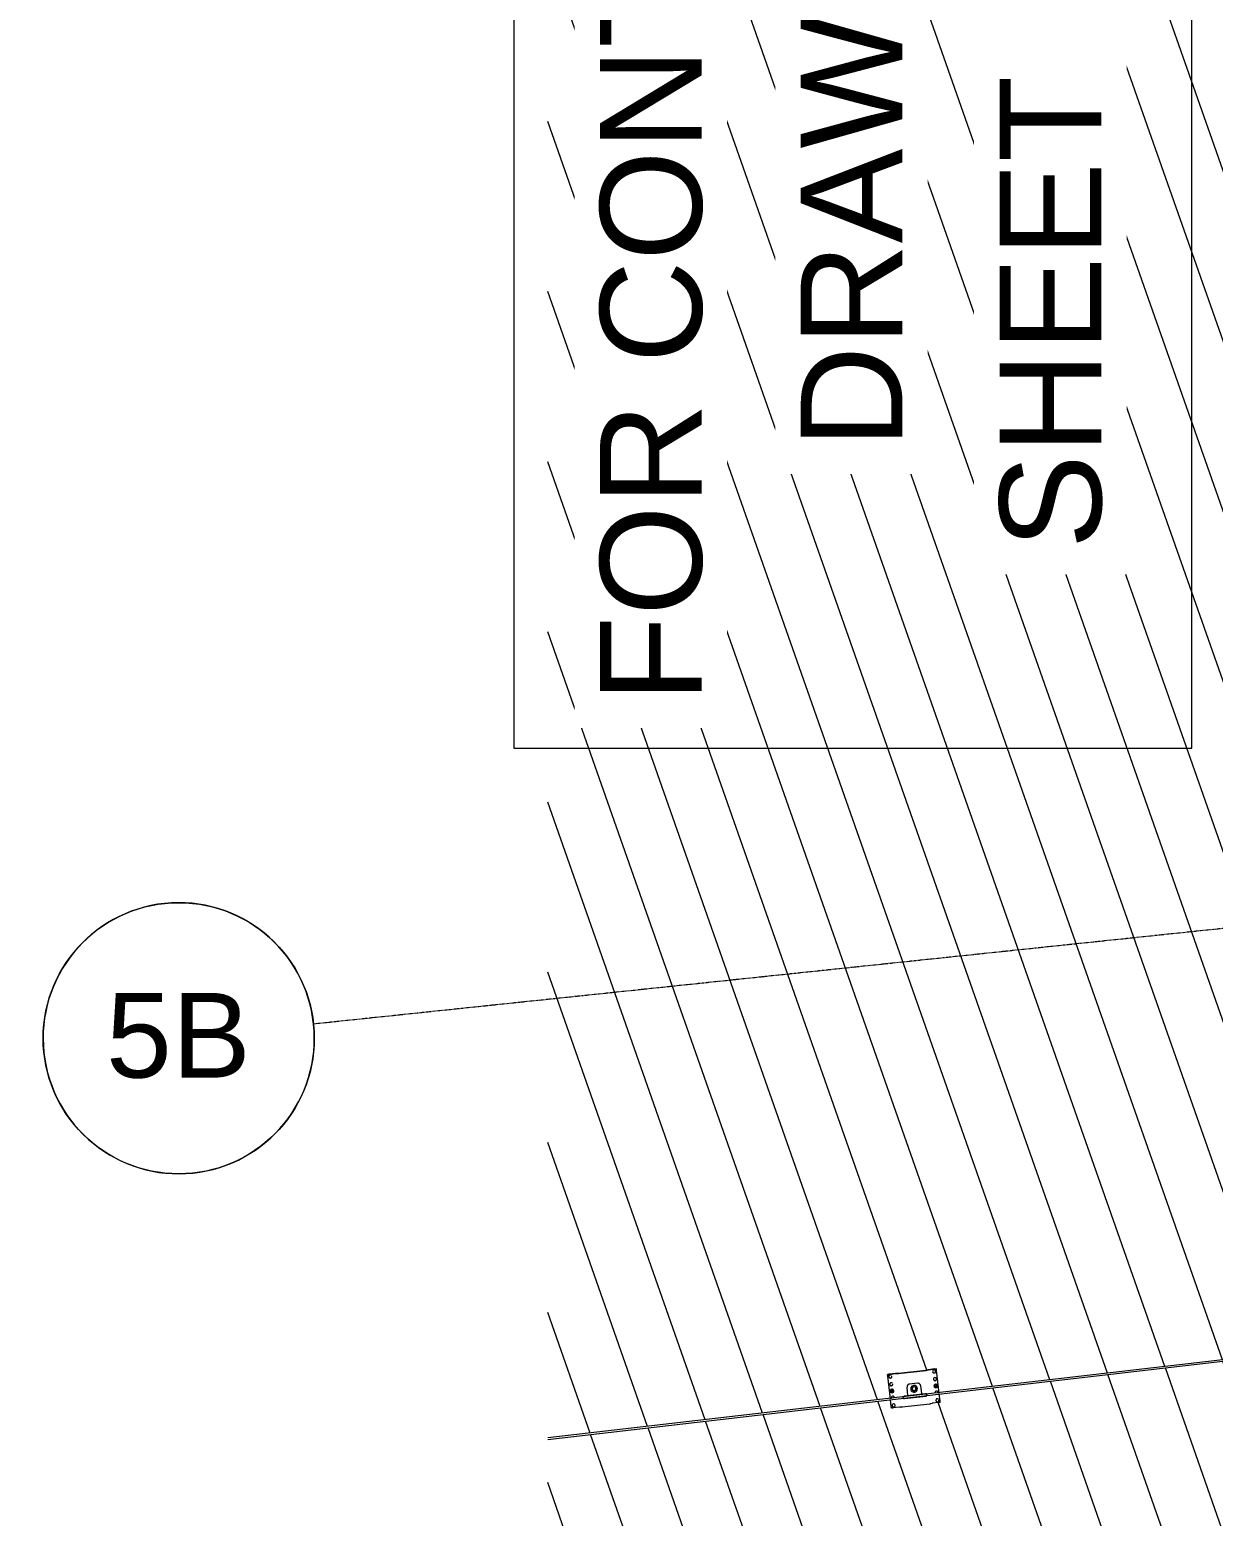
# Model space of a CAD drawing. Header units: millimetres. Extents: x -2355779 to -2216356, y 3874558 to 4068437.
# Drawn here: x -2355620 to -2348636, y 3975290 to 3984063 of the extents above; entities that cross this region are included whole.
import ezdxf

# ---------------------------------------------------------------- set-up
doc = ezdxf.new("R2010")
doc.units = ezdxf.units.MM
doc.linetypes.add('Grid Line', pattern=[21, 12, -3, 3, -3])
for name, color, linetype, lineweight in [('A-ROOF-PATT', 132, 'Continuous', 5), ('G-ANNO-SYMB', 111, 'Continuous', 5), ('Q-SPCQ', 91, 'Continuous', 5), ('S-GRID', 1, 'Continuous', 5), ('S-GRID-IDEN', 1, 'Continuous', 5)]:
    doc.layers.add(name, color=color, linetype=linetype, lineweight=lineweight)
doc.styles.add('Arial', font='arial.ttf', dxfattribs={"height": 500})
doc.styles.add('Arial_2', font='arial.ttf', dxfattribs={"height": 3})

# ---------------------------------------------------------------- blocks, each defined once
blk = doc.blocks.new('Static Line_Sayfa_Metal Deck_Pan Mount - Up to 15 _ pitch - Max 2 Users-1848369-GA - Part B 6m')
at = {"layer": 'Q-SPCQ'}
for p, q in [((-2348375.7, 3976235.9), (-2352562.9, 3975751.6)), ((-2352562.9, 3975743.6), (-2348375.7, 3976227.9)), ((-2350495.1, 3976131.6), (-2350330.4, 3976150.6)), ((-2350332, 3976150.5), (-2350493.6, 3976131.8)), ((-2350319.4, 3976154.5), (-2350331, 3976150.7)), ((-2350329.4, 3976150.7), (-2350317.9, 3976154.6)), ((-2350269.6, 3976160.5), (-2350319.3, 3976154.7)), ((-2350319.3, 3976154.6), (-2350269.6, 3976160.3)), ((-2350279.5, 3976159.2), (-2350318.5, 3976154.6)), ((-2350316.9, 3976154.7), (-2350279.5, 3976159.1)), ((-2350274.3, 3976147.3), (-2350274.3, 3976147.3)), ((-2350269.6, 3976160.3), (-2350269.6, 3976160.5)), ((-2350268.4, 3976150.3), (-2350269.6, 3976160.3)), ((-2350268.9, 3976152.4), (-2350269, 3976152.5)), ((-2350253, 3976016.1), (-2350268.4, 3976150.3)), ((-2350508, 3976132.9), (-2350557.7, 3976127.1)), ((-2350557.7, 3976127), (-2350508, 3976132.7)), ((-2350556.5, 3976117), (-2350557.7, 3976127)), ((-2350541.2, 3975983.7), (-2350556.5, 3976117)), ((-2350549.6, 3976111.5), (-2350549.6, 3976111.4)), ((-2350508.8, 3976132.6), (-2350547.7, 3976128.1)), ((-2350547.7, 3976128), (-2350510.3, 3976132.4)), ((-2350544.4, 3976066.1), (-2350544.3, 3976066)), ((-2350532.6, 3976117.4), (-2350532.6, 3976117.4)), ((-2350527.4, 3976072), (-2350527.4, 3976072.1)), ((-2350509.3, 3976132.4), (-2350496, 3976131.5)), ((-2350508, 3976132.7), (-2350508, 3976132.9)), ((-2350494.5, 3976131.8), (-2350507.8, 3976132.7)), ((-2350379.9, 3976074.5), (-2350429.6, 3976068.8)), ((-2350379.9, 3976074.4), (-2350429.5, 3976068.6)), ((-2350364, 3976064.4), (-2350364, 3976064.6)), ((-2350363.2, 3976061.2), (-2350357.6, 3976012.1)), ((-2350291.3, 3976141.3), (-2350291.3, 3976141.3)), ((-2350286.1, 3976096), (-2350286.1, 3976095.9)), ((-2350273.7, 3976065.1), (-2350278.2, 3976061.6)), ((-2350278.2, 3976061.6), (-2350277.5, 3976056.1)), ((-2350273.6, 3976064.8), (-2350278.1, 3976061.4)), ((-2350278.1, 3976061.4), (-2350277.5, 3976055.8)), ((-2350277.5, 3976055.8), (-2350272.3, 3976053.6)), ((-2350268.6, 3976062.8), (-2350273.7, 3976065.1)), ((-2350273.6, 3976064.8), (-2350273.7, 3976065)), ((-2350268.5, 3976062.5), (-2350273.6, 3976064.8)), ((-2350272.3, 3976053.6), (-2350267.8, 3976056.9)), ((-2350269.1, 3976101.9), (-2350269.1, 3976101.9)), ((-2350267.8, 3976056.9), (-2350268.5, 3976062.5)), ((-2350535.9, 3975938.4), (-2350540.6, 3975979.3)), ((-2350536.5, 3976031.8), (-2350532, 3976035.2)), ((-2350535.8, 3976026.2), (-2350536.5, 3976031.8)), ((-2350531.9, 3976034.9), (-2350536.4, 3976031.5)), ((-2350536.4, 3976031.5), (-2350535.7, 3976025.9)), ((-2350535.7, 3976025.9), (-2350530.6, 3976023.7)), ((-2350535.2, 3975986.7), (-2350535.1, 3975986.3)), ((-2350535.2, 3975986.7), (-2350535.2, 3975986.7)), ((-2350531.9, 3976034.9), (-2350532, 3976035.2)), ((-2350532, 3976035.2), (-2350526.8, 3976032.9)), ((-2350526.7, 3976032.6), (-2350531.9, 3976034.9)), ((-2350530.6, 3976023.7), (-2350526.1, 3976027)), ((-2350526.1, 3976027), (-2350526.7, 3976032.6)), ((-2350518.2, 3975992.6), (-2350518.3, 3975992.7)), ((-2350461.4, 3975996.9), (-2350465.5, 3975995.4)), ((-2350464.3, 3975985.1), (-2350459.9, 3975984.6)), ((-2350459.1, 3975997.5), (-2350461.4, 3975996.9)), ((-2350457.6, 3975984.6), (-2350459.9, 3975984.6)), ((-2350333.1, 3976012), (-2350459.1, 3975997.5)), ((-2350457.6, 3975984.6), (-2350331.7, 3975999.1)), ((-2350437.1, 3976002.9), (-2350442.7, 3976052)), ((-2350420, 3976035.1), (-2350420, 3976035)), ((-2350412.3, 3976037.7), (-2350412.2, 3976037.3)), ((-2350410.2, 3976037.9), (-2350410.2, 3976037.8)), ((-2350391.9, 3976044.3), (-2350391.9, 3976044.3)), ((-2350390, 3976045.1), (-2350390.1, 3976045.5)), ((-2350382.5, 3976048.2), (-2350382.5, 3976048.3)), ((-2350333.1, 3976012), (-2350330.8, 3976012)), ((-2350331.7, 3975999.1), (-2350329.4, 3975999.7)), ((-2350326.4, 3976011.5), (-2350330.8, 3976012)), ((-2350329.4, 3975999.7), (-2350325.3, 3976001.2)), ((-2350277, 3976016.6), (-2350276.9, 3976016.5)), ((-2350276.9, 3976016.5), (-2350276.8, 3976016.2)), ((-2350271.8, 3975971.2), (-2350271.7, 3975971.1)), ((-2350260, 3976022.5), (-2350260, 3976022.6)), ((-2350254.7, 3975977.1), (-2350254.8, 3975977.2)), ((-2350247.9, 3975971.7), (-2350252.6, 3976012.6)), ((-2350246.8, 3975961.9), (-2350247.9, 3975971.7)), ((-2350534.8, 3975928.6), (-2350536, 3975938.4)), ((-2350535.5, 3975936.3), (-2350535.4, 3975936.2)), ((-2350525.6, 3975929.6), (-2350534.8, 3975928.6)), ((-2350530, 3975941.3), (-2350530, 3975941.3)), ((-2350487.4, 3975933.9), (-2350524.9, 3975929.6)), ((-2350513, 3975947.2), (-2350513, 3975947.3)), ((-2350473.2, 3975933.1), (-2350486.5, 3975934)), ((-2350307.6, 3975952.2), (-2350472.2, 3975933.1)), ((-2350295, 3975956.1), (-2350306.6, 3975952.3)), ((-2350256.7, 3975960.6), (-2350294.1, 3975956.3)), ((-2350246.8, 3975961.9), (-2350255.9, 3975960.8))]:
    blk.add_line(p, q, dxfattribs=at)
at = {"layer": 'Q-SPCQ', "flags": 128}
for points in [[(-2350281.8, 3976135.3), (-2350281.4, 3976135.4), (-2350281.1, 3976135.4), (-2350280.7, 3976135.5), (-2350280.4, 3976135.6), (-2350280, 3976135.7), (-2350279.7, 3976135.8), (-2350279.4, 3976136), (-2350279, 3976136.1), (-2350278.7, 3976136.3), (-2350278.4, 3976136.4), (-2350278.1, 3976136.6), (-2350277.8, 3976136.8), (-2350277.5, 3976137), (-2350277.2, 3976137.2), (-2350276.9, 3976137.5), (-2350276.6, 3976137.7), (-2350276.4, 3976138), (-2350276.1, 3976138.2), (-2350275.9, 3976138.5), (-2350275.7, 3976138.8), (-2350275.5, 3976139.1), (-2350275.3, 3976139.4), (-2350275.1, 3976139.7), (-2350274.9, 3976140), (-2350274.7, 3976140.3), (-2350274.6, 3976140.6), (-2350274.4, 3976141), (-2350274.3, 3976141.3), (-2350274.2, 3976141.6), (-2350274.1, 3976142), (-2350274, 3976142.3), (-2350274, 3976142.7), (-2350273.9, 3976143), (-2350273.9, 3976143.4), (-2350273.8, 3976143.8), (-2350273.8, 3976144.1), (-2350273.8, 3976144.5), (-2350273.8, 3976144.8), (-2350273.9, 3976145.2), (-2350273.9, 3976145.6), (-2350274, 3976145.9), (-2350274, 3976146.3), (-2350274.1, 3976146.6), (-2350274.2, 3976147), (-2350274.3, 3976147.3)], [(-2350549.6, 3976111.4), (-2350549.4, 3976111.1), (-2350549.3, 3976110.7), (-2350549.1, 3976110.4), (-2350549, 3976110.1), (-2350548.8, 3976109.8), (-2350548.6, 3976109.5), (-2350548.4, 3976109.2), (-2350548.2, 3976108.9), (-2350548, 3976108.6), (-2350547.7, 3976108.3), (-2350547.5, 3976108.1), (-2350547.2, 3976107.8), (-2350547, 3976107.6), (-2350546.7, 3976107.4), (-2350546.4, 3976107.1), (-2350546.1, 3976106.9), (-2350545.8, 3976106.7), (-2350545.5, 3976106.6), (-2350545.2, 3976106.4), (-2350544.8, 3976106.2), (-2350544.5, 3976106.1), (-2350544.2, 3976106), (-2350543.8, 3976105.8), (-2350543.5, 3976105.7), (-2350543.1, 3976105.6), (-2350542.8, 3976105.6), (-2350542.4, 3976105.5), (-2350542.1, 3976105.5), (-2350541.7, 3976105.4), (-2350541.4, 3976105.4), (-2350541, 3976105.4), (-2350540.6, 3976105.4), (-2350540.3, 3976105.4), (-2350540, 3976105.5)], [(-2350544.3, 3976066), (-2350544.2, 3976065.7), (-2350544.1, 3976065.4), (-2350543.9, 3976065), (-2350543.8, 3976064.7), (-2350543.6, 3976064.4), (-2350543.4, 3976064.1), (-2350543.2, 3976063.8), (-2350543, 3976063.5), (-2350542.7, 3976063.2), (-2350542.5, 3976063), (-2350542.3, 3976062.7), (-2350542, 3976062.5), (-2350541.7, 3976062.2), (-2350541.5, 3976062), (-2350541.2, 3976061.8), (-2350540.9, 3976061.6), (-2350540.6, 3976061.4), (-2350540.3, 3976061.2), (-2350539.9, 3976061), (-2350539.6, 3976060.9), (-2350539.3, 3976060.7), (-2350539, 3976060.6), (-2350538.6, 3976060.5), (-2350538.3, 3976060.4), (-2350537.9, 3976060.3), (-2350537.6, 3976060.2), (-2350537.2, 3976060.1), (-2350536.9, 3976060.1), (-2350536.5, 3976060), (-2350536.1, 3976060), (-2350535.8, 3976060), (-2350535.4, 3976060), (-2350535.1, 3976060.1), (-2350534.8, 3976060.1)], [(-2350540, 3976105.5), (-2350539.7, 3976105.5), (-2350539.3, 3976105.6), (-2350539, 3976105.7), (-2350538.6, 3976105.7), (-2350538.3, 3976105.8), (-2350537.9, 3976106), (-2350537.6, 3976106.1), (-2350537.3, 3976106.2), (-2350537, 3976106.4), (-2350536.6, 3976106.6), (-2350536.3, 3976106.8), (-2350536, 3976106.9), (-2350535.7, 3976107.2), (-2350535.5, 3976107.4), (-2350535.2, 3976107.6), (-2350534.9, 3976107.8), (-2350534.7, 3976108.1), (-2350534.4, 3976108.4), (-2350534.2, 3976108.6), (-2350533.9, 3976108.9), (-2350533.7, 3976109.2), (-2350533.5, 3976109.5), (-2350533.3, 3976109.8), (-2350533.2, 3976110.1), (-2350533, 3976110.4), (-2350532.8, 3976110.8), (-2350532.7, 3976111.1), (-2350532.6, 3976111.4), (-2350532.5, 3976111.8), (-2350532.4, 3976112.1), (-2350532.3, 3976112.5), (-2350532.2, 3976112.8), (-2350532.2, 3976113.2), (-2350532.1, 3976113.5), (-2350532.1, 3976113.9), (-2350532.1, 3976114.3), (-2350532.1, 3976114.6), (-2350532.1, 3976115), (-2350532.1, 3976115.3), (-2350532.2, 3976115.7), (-2350532.2, 3976116), (-2350532.3, 3976116.4), (-2350532.4, 3976116.7), (-2350532.5, 3976117.1), (-2350532.6, 3976117.4)], [(-2350534.8, 3976060.1), (-2350534.5, 3976060.1), (-2350534.1, 3976060.2), (-2350533.8, 3976060.3), (-2350533.4, 3976060.4), (-2350533.1, 3976060.5), (-2350532.7, 3976060.6), (-2350532.4, 3976060.7), (-2350532.1, 3976060.9), (-2350531.7, 3976061), (-2350531.4, 3976061.2), (-2350531.1, 3976061.4), (-2350530.8, 3976061.6), (-2350530.5, 3976061.8), (-2350530.2, 3976062), (-2350530, 3976062.2), (-2350529.7, 3976062.5), (-2350529.4, 3976062.7), (-2350529.2, 3976063), (-2350528.9, 3976063.3), (-2350528.7, 3976063.5), (-2350528.5, 3976063.8), (-2350528.3, 3976064.1), (-2350528.1, 3976064.4), (-2350527.9, 3976064.7), (-2350527.8, 3976065.1), (-2350527.6, 3976065.4), (-2350527.5, 3976065.7), (-2350527.4, 3976066.1), (-2350527.2, 3976066.4), (-2350527.1, 3976066.7), (-2350527.1, 3976067.1), (-2350527, 3976067.4), (-2350526.9, 3976067.8), (-2350526.9, 3976068.2), (-2350526.9, 3976068.5), (-2350526.9, 3976068.9), (-2350526.9, 3976069.2), (-2350526.9, 3976069.6), (-2350526.9, 3976070), (-2350526.9, 3976070.3), (-2350527, 3976070.7), (-2350527.1, 3976071), (-2350527.2, 3976071.4), (-2350527.3, 3976071.7), (-2350527.4, 3976072)], [(-2350291.3, 3976141.3), (-2350291.2, 3976140.9), (-2350291, 3976140.6), (-2350290.9, 3976140.3), (-2350290.7, 3976140), (-2350290.5, 3976139.7), (-2350290.3, 3976139.4), (-2350290.1, 3976139.1), (-2350289.9, 3976138.8), (-2350289.7, 3976138.5), (-2350289.5, 3976138.2), (-2350289.2, 3976138), (-2350289, 3976137.7), (-2350288.7, 3976137.5), (-2350288.4, 3976137.2), (-2350288.1, 3976137), (-2350287.8, 3976136.8), (-2350287.5, 3976136.6), (-2350287.2, 3976136.4), (-2350286.9, 3976136.3), (-2350286.6, 3976136.1), (-2350286.3, 3976136), (-2350285.9, 3976135.8), (-2350285.6, 3976135.7), (-2350285.2, 3976135.6), (-2350284.9, 3976135.5), (-2350284.5, 3976135.4), (-2350284.2, 3976135.4), (-2350283.8, 3976135.3), (-2350283.5, 3976135.3), (-2350283.1, 3976135.3), (-2350282.7, 3976135.3), (-2350282.4, 3976135.3), (-2350282, 3976135.3), (-2350281.8, 3976135.3)], [(-2350286.1, 3976095.9), (-2350286, 3976095.6), (-2350285.8, 3976095.2), (-2350285.7, 3976094.9), (-2350285.5, 3976094.6), (-2350285.3, 3976094.3), (-2350285.1, 3976094), (-2350284.9, 3976093.7), (-2350284.7, 3976093.4), (-2350284.5, 3976093.1), (-2350284.2, 3976092.8), (-2350284, 3976092.6), (-2350283.7, 3976092.3), (-2350283.5, 3976092.1), (-2350283.2, 3976091.9), (-2350282.9, 3976091.6), (-2350282.6, 3976091.4), (-2350282.3, 3976091.2), (-2350282, 3976091), (-2350281.7, 3976090.9), (-2350281.4, 3976090.7), (-2350281, 3976090.6), (-2350280.7, 3976090.4), (-2350280.4, 3976090.3), (-2350280, 3976090.2), (-2350279.7, 3976090.1), (-2350279.3, 3976090.1), (-2350279, 3976090), (-2350278.6, 3976089.9), (-2350278.2, 3976089.9), (-2350277.9, 3976089.9), (-2350277.5, 3976089.9), (-2350277.2, 3976089.9), (-2350276.8, 3976089.9), (-2350276.6, 3976090)], [(-2350276.6, 3976090), (-2350276.2, 3976090), (-2350275.8, 3976090.1), (-2350275.5, 3976090.1), (-2350275.2, 3976090.2), (-2350274.8, 3976090.3), (-2350274.5, 3976090.5), (-2350274.1, 3976090.6), (-2350273.8, 3976090.7), (-2350273.5, 3976090.9), (-2350273.2, 3976091.1), (-2350272.9, 3976091.2), (-2350272.6, 3976091.4), (-2350272.3, 3976091.6), (-2350272, 3976091.9), (-2350271.7, 3976092.1), (-2350271.4, 3976092.3), (-2350271.2, 3976092.6), (-2350270.9, 3976092.8), (-2350270.7, 3976093.1), (-2350270.5, 3976093.4), (-2350270.2, 3976093.7), (-2350270, 3976094), (-2350269.9, 3976094.3), (-2350269.7, 3976094.6), (-2350269.5, 3976094.9), (-2350269.4, 3976095.3), (-2350269.2, 3976095.6), (-2350269.1, 3976095.9), (-2350269, 3976096.3), (-2350268.9, 3976096.6), (-2350268.8, 3976097), (-2350268.7, 3976097.3), (-2350268.7, 3976097.7), (-2350268.6, 3976098), (-2350268.6, 3976098.4), (-2350268.6, 3976098.7), (-2350268.6, 3976099.1), (-2350268.6, 3976099.5), (-2350268.6, 3976099.8), (-2350268.7, 3976100.2), (-2350268.7, 3976100.5), (-2350268.8, 3976100.9), (-2350268.9, 3976101.2), (-2350269, 3976101.6), (-2350269.1, 3976101.9)], [(-2350517.9, 3975988.1), (-2350517.8, 3975988.4), (-2350517.8, 3975988.8), (-2350517.7, 3975989.1), (-2350517.7, 3975989.5), (-2350517.7, 3975989.9), (-2350517.7, 3975990.2), (-2350517.8, 3975990.6), (-2350517.8, 3975990.9), (-2350517.9, 3975991.3), (-2350517.9, 3975991.6), (-2350518, 3975992), (-2350518.1, 3975992.3), (-2350518.2, 3975992.6)], [(-2350412.2, 3976037.3), (-2350412, 3976036.9), (-2350411.8, 3976036.4), (-2350411.6, 3976036), (-2350411.4, 3976035.6), (-2350411.2, 3976035.2), (-2350410.9, 3976034.8), (-2350410.7, 3976034.4), (-2350410.4, 3976034), (-2350410.1, 3976033.7), (-2350409.8, 3976033.3), (-2350409.4, 3976033), (-2350409.1, 3976032.6), (-2350408.8, 3976032.3), (-2350408.4, 3976032), (-2350408, 3976031.7), (-2350407.6, 3976031.5), (-2350407.2, 3976031.2), (-2350406.8, 3976031), (-2350406.4, 3976030.7), (-2350406, 3976030.5), (-2350405.6, 3976030.4), (-2350405.1, 3976030.2), (-2350404.7, 3976030), (-2350404.2, 3976029.9), (-2350403.8, 3976029.8), (-2350403.3, 3976029.7), (-2350402.9, 3976029.6), (-2350402.4, 3976029.5), (-2350401.9, 3976029.5), (-2350401.5, 3976029.5), (-2350401, 3976029.5), (-2350400.5, 3976029.5), (-2350400.1, 3976029.5), (-2350399.7, 3976029.5)], [(-2350410.2, 3976037.8), (-2350410, 3976037.5), (-2350409.9, 3976037.1), (-2350409.7, 3976036.8), (-2350409.5, 3976036.4), (-2350409.4, 3976036.1), (-2350409.1, 3976035.7), (-2350408.9, 3976035.4), (-2350408.7, 3976035.1), (-2350408.5, 3976034.8), (-2350408.2, 3976034.5), (-2350407.9, 3976034.2), (-2350407.6, 3976034), (-2350407.4, 3976033.7), (-2350407.1, 3976033.4), (-2350406.8, 3976033.2), (-2350406.4, 3976033), (-2350406.1, 3976032.8), (-2350405.8, 3976032.6), (-2350405.4, 3976032.4), (-2350405.1, 3976032.2), (-2350404.7, 3976032.1), (-2350404.4, 3976031.9), (-2350404, 3976031.8), (-2350403.6, 3976031.7), (-2350403.3, 3976031.6), (-2350402.9, 3976031.5), (-2350402.5, 3976031.5), (-2350402.1, 3976031.4), (-2350401.7, 3976031.4), (-2350401.3, 3976031.3), (-2350400.9, 3976031.3), (-2350400.6, 3976031.4), (-2350400.2, 3976031.4), (-2350399.9, 3976031.4)], [(-2350399.9, 3976031.4), (-2350399.5, 3976031.5), (-2350399.1, 3976031.5), (-2350398.8, 3976031.6), (-2350398.4, 3976031.7), (-2350398, 3976031.8), (-2350397.7, 3976031.9), (-2350397.3, 3976032.1), (-2350396.9, 3976032.2), (-2350396.6, 3976032.4), (-2350396.2, 3976032.6), (-2350395.9, 3976032.8), (-2350395.6, 3976033), (-2350395.3, 3976033.2), (-2350395, 3976033.5), (-2350394.7, 3976033.7), (-2350394.4, 3976034), (-2350394.1, 3976034.2), (-2350393.8, 3976034.5), (-2350393.6, 3976034.8), (-2350393.3, 3976035.1), (-2350393.1, 3976035.4), (-2350392.9, 3976035.8), (-2350392.7, 3976036.1), (-2350392.5, 3976036.4), (-2350392.3, 3976036.8), (-2350392.2, 3976037.1), (-2350392, 3976037.5), (-2350391.9, 3976037.8), (-2350391.7, 3976038.2), (-2350391.6, 3976038.6), (-2350391.5, 3976039), (-2350391.5, 3976039.3), (-2350391.4, 3976039.7), (-2350391.4, 3976040.1), (-2350391.3, 3976040.5), (-2350391.3, 3976040.9), (-2350391.3, 3976041.3), (-2350391.3, 3976041.7), (-2350391.4, 3976042), (-2350391.4, 3976042.4), (-2350391.5, 3976042.8), (-2350391.6, 3976043.2), (-2350391.7, 3976043.6), (-2350391.8, 3976043.9), (-2350391.9, 3976044.3)], [(-2350399.7, 3976029.5), (-2350399.3, 3976029.6), (-2350398.8, 3976029.7), (-2350398.3, 3976029.8), (-2350397.9, 3976029.9), (-2350397.4, 3976030), (-2350397, 3976030.2), (-2350396.6, 3976030.4), (-2350396.1, 3976030.6), (-2350395.7, 3976030.8), (-2350395.3, 3976031), (-2350394.9, 3976031.2), (-2350394.5, 3976031.5), (-2350394.1, 3976031.8), (-2350393.7, 3976032), (-2350393.4, 3976032.3), (-2350393, 3976032.7), (-2350392.7, 3976033), (-2350392.4, 3976033.3), (-2350392.1, 3976033.7), (-2350391.8, 3976034), (-2350391.5, 3976034.4), (-2350391.2, 3976034.8), (-2350391, 3976035.2), (-2350390.7, 3976035.6), (-2350390.5, 3976036), (-2350390.3, 3976036.5), (-2350390.2, 3976036.9), (-2350390, 3976037.3), (-2350389.8, 3976037.8), (-2350389.7, 3976038.2), (-2350389.6, 3976038.7), (-2350389.5, 3976039.1), (-2350389.4, 3976039.6), (-2350389.4, 3976040.1), (-2350389.3, 3976040.5), (-2350389.3, 3976041), (-2350389.3, 3976041.5), (-2350389.4, 3976042), (-2350389.4, 3976042.4), (-2350389.5, 3976042.9), (-2350389.5, 3976043.4), (-2350389.6, 3976043.8), (-2350389.7, 3976044.3), (-2350389.9, 3976044.7), (-2350390, 3976045.1)], [(-2350271.7, 3975971.1), (-2350271.6, 3975970.8), (-2350271.5, 3975970.5), (-2350271.3, 3975970.2), (-2350271.1, 3975969.8), (-2350271, 3975969.5), (-2350270.8, 3975969.2), (-2350270.6, 3975968.9), (-2350270.4, 3975968.6), (-2350270.1, 3975968.4), (-2350269.9, 3975968.1), (-2350269.6, 3975967.8), (-2350269.4, 3975967.6), (-2350269.1, 3975967.3), (-2350268.8, 3975967.1), (-2350268.6, 3975966.9), (-2350268.3, 3975966.7), (-2350268, 3975966.5), (-2350267.7, 3975966.3), (-2350267.3, 3975966.1), (-2350267, 3975966), (-2350266.7, 3975965.8), (-2350266.3, 3975965.7), (-2350266, 3975965.6), (-2350265.7, 3975965.5), (-2350265.3, 3975965.4), (-2350265, 3975965.3), (-2350264.6, 3975965.2), (-2350264.3, 3975965.2), (-2350263.9, 3975965.2), (-2350263.5, 3975965.1), (-2350263.2, 3975965.1), (-2350262.8, 3975965.2), (-2350262.5, 3975965.2), (-2350262.2, 3975965.2)], [(-2350262.2, 3975965.2), (-2350261.9, 3975965.2), (-2350261.5, 3975965.3), (-2350261.1, 3975965.4), (-2350260.8, 3975965.5), (-2350260.5, 3975965.6), (-2350260.1, 3975965.7), (-2350259.8, 3975965.8), (-2350259.4, 3975966), (-2350259.1, 3975966.1), (-2350258.8, 3975966.3), (-2350258.5, 3975966.5), (-2350258.2, 3975966.7), (-2350257.9, 3975966.9), (-2350257.6, 3975967.1), (-2350257.3, 3975967.3), (-2350257.1, 3975967.6), (-2350256.8, 3975967.8), (-2350256.6, 3975968.1), (-2350256.3, 3975968.4), (-2350256.1, 3975968.6), (-2350255.9, 3975968.9), (-2350255.7, 3975969.2), (-2350255.5, 3975969.5), (-2350255.3, 3975969.9), (-2350255.2, 3975970.2), (-2350255, 3975970.5), (-2350254.9, 3975970.8), (-2350254.7, 3975971.2), (-2350254.6, 3975971.5), (-2350254.5, 3975971.9), (-2350254.4, 3975972.2), (-2350254.4, 3975972.6), (-2350254.3, 3975972.9), (-2350254.3, 3975973.3), (-2350254.3, 3975973.6), (-2350254.2, 3975974), (-2350254.2, 3975974.4), (-2350254.3, 3975974.7), (-2350254.3, 3975975.1), (-2350254.3, 3975975.4), (-2350254.4, 3975975.8), (-2350254.5, 3975976.1), (-2350254.5, 3975976.5), (-2350254.7, 3975976.8), (-2350254.7, 3975977.1)], [(-2350259.6, 3976017.9), (-2350259.5, 3976018.3), (-2350259.5, 3976018.7), (-2350259.5, 3976019), (-2350259.5, 3976019.4), (-2350259.5, 3976019.7), (-2350259.5, 3976020.1), (-2350259.5, 3976020.4), (-2350259.6, 3976020.8), (-2350259.6, 3976021.2), (-2350259.7, 3976021.5), (-2350259.8, 3976021.9), (-2350259.9, 3976022.2), (-2350260, 3976022.5)], [(-2350530, 3975941.3), (-2350529.9, 3975940.9), (-2350529.7, 3975940.6), (-2350529.6, 3975940.3), (-2350529.4, 3975940), (-2350529.2, 3975939.7), (-2350529, 3975939.3), (-2350528.8, 3975939.1), (-2350528.6, 3975938.8), (-2350528.4, 3975938.5), (-2350528.2, 3975938.2), (-2350527.9, 3975937.9), (-2350527.7, 3975937.7), (-2350527.4, 3975937.5), (-2350527.1, 3975937.2), (-2350526.8, 3975937), (-2350526.5, 3975936.8), (-2350526.2, 3975936.6), (-2350525.9, 3975936.4), (-2350525.6, 3975936.3), (-2350525.3, 3975936.1), (-2350524.9, 3975936), (-2350524.6, 3975935.8), (-2350524.3, 3975935.7), (-2350523.9, 3975935.6), (-2350523.6, 3975935.5), (-2350523.2, 3975935.4), (-2350522.9, 3975935.4), (-2350522.5, 3975935.3), (-2350522.2, 3975935.3), (-2350521.8, 3975935.3), (-2350521.4, 3975935.3), (-2350521.1, 3975935.3), (-2350520.7, 3975935.3), (-2350520.5, 3975935.3)], [(-2350520.5, 3975935.3), (-2350520.1, 3975935.4), (-2350519.8, 3975935.4), (-2350519.4, 3975935.5), (-2350519.1, 3975935.6), (-2350518.7, 3975935.7), (-2350518.4, 3975935.8), (-2350518, 3975936), (-2350517.7, 3975936.1), (-2350517.4, 3975936.3), (-2350517.1, 3975936.4), (-2350516.8, 3975936.6), (-2350516.5, 3975936.8), (-2350516.2, 3975937), (-2350515.9, 3975937.2), (-2350515.6, 3975937.5), (-2350515.3, 3975937.7), (-2350515.1, 3975938), (-2350514.8, 3975938.2), (-2350514.6, 3975938.5), (-2350514.4, 3975938.8), (-2350514.2, 3975939.1), (-2350514, 3975939.4), (-2350513.8, 3975939.7), (-2350513.6, 3975940), (-2350513.4, 3975940.3), (-2350513.3, 3975940.6), (-2350513.1, 3975941), (-2350513, 3975941.3), (-2350512.9, 3975941.6), (-2350512.8, 3975942), (-2350512.7, 3975942.3), (-2350512.6, 3975942.7), (-2350512.6, 3975943), (-2350512.5, 3975943.4), (-2350512.5, 3975943.8), (-2350512.5, 3975944.1), (-2350512.5, 3975944.5), (-2350512.5, 3975944.8), (-2350512.5, 3975945.2), (-2350512.6, 3975945.6), (-2350512.7, 3975945.9), (-2350512.7, 3975946.3), (-2350512.8, 3975946.6), (-2350512.9, 3975947), (-2350513, 3975947.2)]]:
    blk.add_lwpolyline(points, dxfattribs=at)
at = {"layer": 'Q-SPCQ'}
for centre, major_axis, ratio, start_param, end_param in [((-2350332, 3976150.6), (0.993, 0.114), 0.051038, 4.723987, 6.042624), ((-2350330.4, 3976150.6), (0.993, 0.114), 0.051038, 4.723987, 6.042624), ((-2350318.5, 3976154.6), (0.993, 0.114), 0.051038, 1.582394, 1.802167), ((-2350316.9, 3976154.7), (0.993, 0.114), 0.051038, 1.582394, 2.901031), ((-2350282.8, 3976144.3), (8.49, 2.98), 0.99863, 1.347635, 3.44203), ((-2350282.8, 3976144.3), (8.49, 2.98), 0.99863, 5.536425, 7.63082), ((-2350278.4, 3976149.2), (9.43, 3.32), 0.99863, 0.038638, 1.347635), ((-2350278.4, 3976149.1), (9.43, 3.32), 0.99863, 6.060024, 7.63082), ((-2350546.6, 3976118.2), (9.43, 3.32), 0.99863, 1.347635, 2.918431), ((-2350546.5, 3976118.1), (9.43, 3.32), 0.99863, 1.347635, 2.918431), ((-2350541.1, 3976114.5), (8.49, 2.98), 0.99863, 1.347635, 3.141593), ((-2350541.1, 3976114.5), (8.49, 2.98), 0.99863, 3.502719, 4.489228), ((-2350535.9, 3976069.1), (8.49, 2.98), 0.99863, 1.347635, 3.141593), ((-2350535.9, 3976069.1), (8.49, 2.98), 0.99863, 3.502719, 4.489228), ((-2350541.1, 3976114.5), (8.49, 2.98), 0.99863, 0.300437, 1.347635), ((-2350541.1, 3976114.5), (8.49, 2.98), 0.99863, 4.761589, 5.408181), ((-2350535.9, 3976069.1), (8.49, 2.98), 0.99863, 0.300437, 1.347635), ((-2350535.9, 3976069.1), (8.49, 2.98), 0.99863, 4.489228, 5.408181), ((-2350541.1, 3976114.5), (8.49, 2.98), 0.99863, 5.536425, 6.283185), ((-2350535.9, 3976069.1), (8.49, 2.98), 0.99863, 5.536425, 6.283185), ((-2350510.3, 3976132.3), (0.993, 0.114), 0.051038, 0.263757, 1.582394), ((-2350508.7, 3976132.6), (0.993, 0.114), 0.051038, 0.263758, 1.582394), ((-2350495.1, 3976131.6), (0.993, 0.114), 0.051038, 3.40535, 4.723987), ((-2350493.6, 3976131.9), (0.993, 0.114), 0.051038, 3.40535, 4.723987), ((-2350427.9, 3976053.9), (14.2, 5), 0.99863, 1.871234, 2.918431), ((-2350427.8, 3976053.7), (14.2, 5), 0.99863, 1.347635, 2.918431), ((-2350427.9, 3976053.9), (14.2, 5), 0.99863, 1.347635, 1.609434), ((-2350401.3, 3976041.7), (18.8, 6.6), 0.99863, 1.347635, 3.70383), ((-2350401.2, 3976041.6), (18.8, 6.6), 0.99863, 1.347635, 4.489228), ((-2350401.2, 3976041.6), (18.8, 6.6), 0.99863, 4.489228, 7.63082), ((-2350401.3, 3976041.7), (18.8, 6.6), 0.99863, 6.060024, 7.63082), ((-2350378.2, 3976059.6), (14.2, 5), 0.99863, 0.038638, 1.347635), ((-2350378.1, 3976059.5), (14.2, 5), 0.99863, 6.060024, 7.63082), ((-2350378.2, 3976059.6), (14.2, 5), 0.99863, 6.060024, 6.283185), ((-2350282.8, 3976144.3), (8.49, 2.98), 0.99863, 3.541054, 4.489228), ((-2350277.6, 3976099), (8.49, 2.98), 0.99863, 1.347635, 3.44203), ((-2350273, 3976059.3), (10.4, 3.6), 0.99863, 1.347635, 4.489228), ((-2350277.6, 3976099), (8.49, 2.98), 0.99863, 3.541054, 4.489228), ((-2350282.8, 3976144.3), (8.49, 2.98), 0.99863, 4.489228, 5.459951), ((-2350277.6, 3976099), (8.49, 2.98), 0.99863, 5.536425, 7.63082), ((-2350277.6, 3976099), (8.49, 2.98), 0.99863, 4.489228, 5.408181), ((-2350273, 3976059.3), (10.4, 3.6), 0.99863, 4.489228, 7.63082), ((-2350531.3, 3976029.4), (10.4, 3.6), 0.99863, 1.347635, 4.489228), ((-2350526.7, 3975989.7), (8.49, 2.98), 0.99863, 1.347635, 3.44203), ((-2350531.3, 3976029.4), (10.4, 3.6), 0.99863, 4.489228, 7.63082), ((-2350526.7, 3975989.7), (8.49, 2.98), 0.99863, 5.562516, 7.63082), ((-2350464.9, 3975990.3), (-0.6, 5.18), 0.011583, 0.002734, 1.035884), ((-2350464.9, 3975990.3), (-0.6, 5.18), 0.011583, 4.661325, 6.283185), ((-2350464.9, 3975990.3), (-0.6, 5.18), 0.011583, 3.141593, 4.661325), ((-2350464.9, 3975990.3), (-0.6, 5.18), 0.011583, 2.56693, 3.138859), ((-2350437, 3976002.7), (-0.46, 3.97), 0.011583, 1.519733, 2.56693), ((-2350401.2, 3976041.6), (11.1, 3.9), 0.99863, 1.347635, 4.489228), ((-2350401.2, 3976041.6), (11.1, 3.9), 0.99863, 4.489228, 7.63082), ((-2350357.5, 3976011.9), (-0.46, 3.97), 0.011583, 1.519733, 2.56693), ((-2350325.8, 3976006.3), (-0.6, 5.18), 0.011583, 0, 1.255378), ((-2350325.8, 3976006.3), (-0.6, 5.18), 0.011583, 4.661325, 6.280452), ((-2350325.8, 3976006.3), (-0.6, 5.18), 0.011583, 3.144326, 4.661325), ((-2350325.8, 3976006.3), (-0.6, 5.18), 0.011583, 2.56693, 3.141593), ((-2350268.5, 3976019.6), (8.49, 2.98), 0.99863, 1.347635, 3.141593), ((-2350263.3, 3975974.2), (8.49, 2.98), 0.99863, 1.347635, 3.141593), ((-2350263.3, 3975974.2), (8.49, 2.98), 0.99863, 3.502719, 4.489228), ((-2350268.5, 3976019.6), (8.49, 2.98), 0.99863, 0.300437, 1.347635), ((-2350263.3, 3975974.2), (8.49, 2.98), 0.99863, 0.300437, 1.347635), ((-2350263.3, 3975974.2), (8.49, 2.98), 0.99863, 4.489228, 5.408181), ((-2350268.5, 3976019.6), (8.49, 2.98), 0.99863, 5.561636, 6.283185), ((-2350257.8, 3975970.5), (9.43, 3.32), 0.99863, 4.489228, 6.060024), ((-2350263.3, 3975974.2), (8.49, 2.98), 0.99863, 5.536425, 6.283185), ((-2350257.8, 3975970.6), (9.43, 3.32), 0.99863, 4.751027, 6.060024), ((-2350526, 3975939.5), (9.43, 3.32), 0.99863, 2.918431, 4.489228), ((-2350521.5, 3975944.3), (8.49, 2.98), 0.99863, 1.347635, 3.44203), ((-2350526, 3975939.6), (9.43, 3.32), 0.99863, 3.965629, 4.227428), ((-2350521.5, 3975944.3), (8.49, 2.98), 0.99863, 3.502719, 4.489228), ((-2350521.5, 3975944.3), (8.49, 2.98), 0.99863, 5.536425, 7.63082), ((-2350521.5, 3975944.3), (8.49, 2.98), 0.99863, 4.489228, 5.459951), ((-2350487.4, 3975933.9), (0.993, 0.114), 0.051038, 0.263758, 1.582394), ((-2350472.3, 3975933.2), (0.993, 0.114), 0.051038, 3.40535, 4.723987), ((-2350307.6, 3975952.2), (0.993, 0.114), 0.051038, 4.723987, 6.042624), ((-2350294.1, 3975956.2), (0.993, 0.114), 0.051038, 1.582394, 2.901031)]:
    blk.add_ellipse(centre, major_axis=major_axis, ratio=ratio, start_param=start_param, end_param=end_param, dxfattribs=at)
for points in [[(-2350277.5, 3976056), (-2350277.6, 3976057), (-2350277.9, 3976058.8), (-2350278.1, 3976060.7), (-2350278.2, 3976061.6)], [(-2350273.7, 3976065), (-2350272.8, 3976064.7), (-2350271.1, 3976063.9), (-2350269.4, 3976063.1), (-2350268.6, 3976062.7)], [(-2350536.4, 3976031.7), (-2350536.3, 3976030.8), (-2350536.1, 3976028.9), (-2350535.9, 3976027.1), (-2350535.8, 3976026.2)], [(-2350526.8, 3976032.8), (-2350527.7, 3976033.2), (-2350529.4, 3976034), (-2350531.1, 3976034.8), (-2350532, 3976035.2)]]:
    blk.add_open_spline(points, degree=3, dxfattribs=at)
blk = doc.blocks.new('Grid - A1-203820-GA - Part B 6m')
at = {"layer": 'S-GRID-IDEN'}
blk.add_circle((0, 0), 4, dxfattribs=at)
for start, end in [(360, 180), (180, 360)]:
    blk.add_arc((0, 0), 4, start, end, dxfattribs=at)
blk = doc.blocks.new('View Reference - Vertical-632112-GA - Part B 6m')
at = {"layer": 'G-ANNO-SYMB'}
for p, q in [((-9.546, 22.233), (-9.546, -24.031)), ((10.454, -24.031), (10.454, 22.233)), ((-9.546, -24.031), (10.454, -24.031))]:
    blk.add_line(p, q, dxfattribs=at)
at = {"layer": 'G-ANNO-SYMB', "char_height": 3, "attachment_point": 1, "rotation": 90, "style": 'Arial_2', "bg_fill": 3, "box_fill_scale": 1.25, "bg_fill_color": 256, "bg_fill_true_color": 13158600, "bg_fill_transparency": 0}
for s, insert, width in [('FOR CONTINUATION:', (-7.003, -22.687), 52.91137), ('DRAWING #', (-1.082, -15.187), 29.42193), ('SHEET', (4.784, -18.156), 17.23628)]:
    blk.add_mtext(s, dxfattribs=dict(at, insert=insert, width=width))

msp = doc.modelspace()

# ---------------------------------------------------------------- hatches: boundary and pattern name
at = {"layer": 'A-ROOF-PATT'}
h = msp.add_hatch(dxfattribs=at)
h.set_pattern_fill('FP_4', color=256, style=0, pattern_type=2)
h.set_pattern_definition([(109.367, (-4018.33, 11431.97), (-314.1568, -110.428734), [])])
h.paths.add_polyline_path([(-2352562.9, 3967433.9), (-2298471.9, 3967434.6), (-2305717.9, 3993269.2), (-2317088.1, 3995686), (-2318295.3, 3999191.8), (-2318276.8, 3999198), (-2317990.3, 3999297.2), (-2319737.4, 3999020.5), (-2318990.1, 3994314.6), (-2318988.5, 3994311.3), (-2318969.6, 3994178.2), (-2318969.6, 3994172.8), (-2318935.7, 3993965.6), (-2318889.7, 3993781.2), (-2318906.9, 3993777), (-2318877.5, 3993591.4), (-2319973, 3993338.7), (-2319896.7, 3993032.7), (-2318831, 3993296.2), (-2318742.7, 3992936.6), (-2339240.9, 3987830.5), (-2339329.9, 3988189.8), (-2329605.1, 3990613.3), (-2329686.5, 3990939.8), (-2338999.4, 3988618.9), (-2338994.7, 3988605.2), (-2339351.2, 3988485.4), (-2339348, 3988476.3), (-2339418.8, 3988454.3), (-2339421.5, 3988456.8), (-2339429.3, 3988456.2), (-2341201.2, 3993601.8), (-2352562.9, 3989688.5), (-2352562.9, 3975751.6), (-2350541.4, 3975985.4), (-2350556.5, 3976127.1), (-2350507.9, 3976132.3), (-2350495.8, 3976129.7), (-2350495.1, 3976131.6), (-2350329.4, 3976150.1), (-2350329.4, 3976150.7), (-2350307.6, 3976155.9), (-2350269.5, 3976159.1), (-2350253.3, 3976018.8), (-2344809.5, 3976648.4), (-2344824.6, 3976790), (-2344776.1, 3976795.3), (-2344764, 3976792.6), (-2344763.2, 3976794.5), (-2344597.6, 3976813), (-2344597.6, 3976813.7), (-2344575.7, 3976818.8), (-2344537.6, 3976822), (-2344521.5, 3976681.7), (-2339077.7, 3977311.3), (-2339092.8, 3977453), (-2339044.3, 3977458.2), (-2339032.2, 3977455.6), (-2339031.4, 3977457.4), (-2338865.8, 3977475.9), (-2338865.8, 3977476.6), (-2338843.9, 3977481.8), (-2338805.8, 3977484.9), (-2338789.6, 3977344.6), (-2333345.9, 3977974.2), (-2333361, 3978115.9), (-2333312.4, 3978121.1), (-2333300.3, 3978118.5), (-2333299.6, 3978120.3), (-2333133.9, 3978138.9), (-2333133.9, 3978139.5), (-2333112.1, 3978144.7), (-2333074, 3978147.8), (-2333057.8, 3978007.5), (-2327614, 3978637.1), (-2327629.1, 3978778.8), (-2327580.6, 3978784), (-2327568.5, 3978781.4), (-2327567.7, 3978783.2), (-2327402.1, 3978801.8), (-2327402.1, 3978802.4), (-2327380.2, 3978807.6), (-2327342.1, 3978810.7), (-2327326, 3978670.4), (-2321882.2, 3979300.1), (-2321897.3, 3979441.7), (-2321848.8, 3979447), (-2321836.7, 3979444.3), (-2321835.9, 3979446.2), (-2321670.3, 3979464.7), (-2321670.3, 3979465.4), (-2321648.4, 3979470.5), (-2321610.3, 3979473.7), (-2321594.1, 3979333.4), (-2316150.4, 3979963), (-2316165.5, 3980104.7), (-2316116.9, 3980109.9), (-2316104.8, 3980107.2), (-2316104.1, 3980109.1), (-2315938.4, 3980127.6), (-2315938.4, 3980128.3), (-2315916.6, 3980133.5), (-2315878.4, 3980136.6), (-2315862.3, 3979996.3), (-2310548.2, 3980612.5), (-2310567.3, 3980773.2), (-2310019, 3980836.5), (-2309988.6, 3980571.6), (-2310536.9, 3980508.3), (-2310547.3, 3980604.8), (-2310657.9, 3980591.8), (-2311033.1, 3980548.3), (-2312105.4, 3980424.2), (-2312131.9, 3980421.2), (-2312152.5, 3980418.4), (-2312207.4, 3980411.6), (-2312279.7, 3980403.2), (-2315861.4, 3979988.7), (-2315856.9, 3979939.3), (-2315904.1, 3979933.7), (-2315915.8, 3979931.5), (-2315916.6, 3979929.7), (-2316082.2, 3979911.3), (-2316083.2, 3979910.7), (-2316105, 3979910.5), (-2316144, 3979907.3), (-2316149.5, 3979955), (-2321593.2, 3979325.4), (-2321588.7, 3979276.4), (-2321635.9, 3979270.7), (-2321647.6, 3979268.6), (-2321648.4, 3979266.8), (-2321814, 3979248.4), (-2321814, 3979247.7), (-2321850.1, 3979246), (-2321875.8, 3979244.4), (-2321881.3, 3979292.1), (-2327325, 3978662.5), (-2327320.5, 3978613.4), (-2327367.8, 3978607.8), (-2327379.5, 3978605.7), (-2327380.2, 3978603.9), (-2327545.9, 3978585.4), (-2327545.9, 3978584.7), (-2327582, 3978583.1), (-2327607.6, 3978581.5), (-2327613.1, 3978629.2), (-2333056.9, 3977999.6), (-2333052.4, 3977950.5), (-2333099.6, 3977944.9), (-2333111.3, 3977942.7), (-2333112.1, 3977940.9), (-2333277.7, 3977922.5), (-2333277.7, 3977921.8), (-2333313.8, 3977920.2), (-2333339.5, 3977918.5), (-2333345, 3977966.3), (-2338788.5, 3977335.3), (-2338784.2, 3977287.6), (-2338831.4, 3977282), (-2338843.1, 3977279.8), (-2338843.9, 3977278), (-2339009.5, 3977259.6), (-2339010.6, 3977259), (-2339032.3, 3977258.8), (-2339071.3, 3977255.6), (-2339076.8, 3977303.3), (-2344520.5, 3976673.7), (-2344516, 3976624.7), (-2344563.3, 3976619.1), (-2344575, 3976616.9), (-2344575.7, 3976615.1), (-2344741.4, 3976596.7), (-2344741.4, 3976596), (-2344777.5, 3976594.3), (-2344803.1, 3976592.7), (-2344808.6, 3976640.4), (-2350252.4, 3976010.8), (-2350247.9, 3975961.7), (-2350295.1, 3975956.1), (-2350306.8, 3975954), (-2350307.6, 3975952.2), (-2350473.2, 3975933.8), (-2350473.2, 3975933), (-2350509.3, 3975931.4), (-2350535, 3975929.8), (-2350540.5, 3975977.5), (-2352562.9, 3975743.6), (-2352562.9, 3972012.5)])
h.paths.add_polyline_path([(-2313139.6, 3980303.6), (-2313120.2, 3980306.2), (-2313131.2, 3980304.6)])
h.paths.add_polyline_path([(-2339429.3, 3988462.3), (-2339428.7, 3988464.7), (-2339444.2, 3988505.5), (-2339443.7, 3988504), (-2339429.3, 3988462.4)])
h.paths.add_polyline_path([(-2339352.2, 3988488.3), (-2338998.5, 3988607), (-2339002.3, 3988618.2), (-2339196, 3988572), (-2339214.8, 3988651.2), (-2339028.9, 3988697.5), (-2339030.4, 3988701.8), (-2339027.5, 3988702.8), (-2339026, 3988698.2), (-2325794, 3991995.8), (-2329361.1, 3991171.7), (-2339363.5, 3988679), (-2339409.5, 3988857.3), (-2339471.7, 3988835.4), (-2339353.4, 3988491.9)])
h.paths.add_polyline_path([(-2339530.8, 3988768.8), (-2339531.1, 3988771.3), (-2339531.1, 3988769.8)])
h.paths.add_polyline_path([(-2339476.2, 3988848.3), (-2339406.1, 3988872.5), (-2339398.1, 3988879.7), (-2339398.5, 3988893.4), (-2339554.4, 3989341.2), (-2339558.7, 3989346.1), (-2339571.3, 3989346.1), (-2339639.5, 3989322.6), (-2339482.8, 3988867.7)])
h.paths.add_polyline_path([(-2339346.1, 3988879.2), (-2339265.9, 3988900.1), (-2341051.7, 3993980.5), (-2350565.4, 3990636.5), (-2350557.1, 3990616.7), (-2350553.7, 3990612.9), (-2350543.5, 3990612.9), (-2341066.8, 3993875.9), (-2341004.9, 3993696.2), (-2341042.6, 3993683.2), (-2341034.4, 3993659.3), (-2341122.3, 3993629), (-2339643.8, 3989335.1), (-2339457.1, 3989399.4), (-2339452.8, 3989386.9), (-2339533.9, 3989359), (-2339541.9, 3989351.7), (-2339541.5, 3989338.1), (-2339385.8, 3988890.5), (-2339381.2, 3988885.4), (-2339367.6, 3988885.7), (-2339289.5, 3988912.6), (-2339285.2, 3988900.1), (-2339330, 3988884.7)])
h.paths.add_polyline_path([(-2352562.9, 3989917.4), (-2350574.6, 3990602.2), (-2350568.1, 3990608.4), (-2350568.1, 3990618.2), (-2350574.6, 3990633.2), (-2352562.9, 3989934.3)])
h.paths.add_polyline_path([(-2349820.2, 3989930.1), (-2349848.4, 3989937.7), (-2349871.6, 3989955.5), (-2349886.3, 3989980.9), (-2349890.1, 3990009.9), (-2349882.5, 3990038.1), (-2349864.7, 3990061.3), (-2349839.3, 3990076), (-2349810.3, 3990079.8), (-2349782, 3990072.2), (-2349758.8, 3990054.4), (-2349744.1, 3990027.9), (-2349740.4, 3990000), (-2349748, 3989971.7), (-2349765.8, 3989948.5), (-2349791.1, 3989933.9), (-2349810.3, 3989931.4)])
h.paths.add_polyline_path([(-2345822.6, 3991282.3), (-2345850.9, 3991289.8), (-2345874.1, 3991307.7), (-2345888.7, 3991333), (-2345892.6, 3991362), (-2345885, 3991390.3), (-2345867.1, 3991413.5), (-2345841.8, 3991428.1), (-2345812.8, 3991431.9), (-2345784.5, 3991424.3), (-2345761.3, 3991406.5), (-2345746.7, 3991381.2), (-2345742.9, 3991352.2), (-2345750.5, 3991323.9), (-2345768.3, 3991300.7), (-2345793.6, 3991286.1)])
h.paths.add_polyline_path([(-2341861.1, 3992622), (-2341889.4, 3992629.6), (-2341912.6, 3992647.4), (-2341927.2, 3992672.8), (-2341931, 3992701.8), (-2341921.7, 3992732.3), (-2341905.6, 3992753.2), (-2341880.3, 3992767.9), (-2341851.3, 3992771.7), (-2341823, 3992764.1), (-2341799.8, 3992746.3), (-2341785.2, 3992720.9), (-2341781.4, 3992691.9), (-2341789, 3992663.6), (-2341806.8, 3992640.4), (-2341832.1, 3992625.8)])

# ---------------------------------------------------------------- linework, layer by layer
at = {"layer": 'S-GRID', "linetype": 'Grid Line'}
msp.add_line((-2299241.4, 3983944), (-2353944.7, 3978194.4), dxfattribs=at)

# ---------------------------------------------------------------- block references
at = {"layer": 'Q-SPCQ'}
msp.add_blockref('Static Line_Sayfa_Metal Deck_Pan Mount - Up to 15 _ pitch - Max 2 Users-1848369-GA - Part B 6m', (0, 0), dxfattribs=at)
at = {"layer": 'S-GRID-IDEN', "xscale": 199.9999999999999, "yscale": 199.9999999999999, "zscale": 199.9999999999999, "rotation": 96.00000000000001}
msp.add_blockref('Grid - A1-203820-GA - Part B 6m', (-2354740.4, 3978110.8), dxfattribs=at)

# ---------------------------------------------------------------- texts
at = {"layer": 'S-GRID-IDEN', "insert": (-2355169.7, 3978378.5), "char_height": 500, "width": 1026.16, "attachment_point": 1, "style": 'Arial'}
msp.add_mtext('5B', dxfattribs=at)

# ---------------------------------------------------------------- next in the draw order: block references
at = {"layer": 'G-ANNO-SYMB', "xscale": 199.9999999999999, "yscale": 199.9999999999999, "zscale": 199.9999999999999}
msp.add_blockref('View Reference - Vertical-632112-GA - Part B 6m', (-2350853.7, 3984629), dxfattribs=at)

doc.saveas('drawing.dxf')
